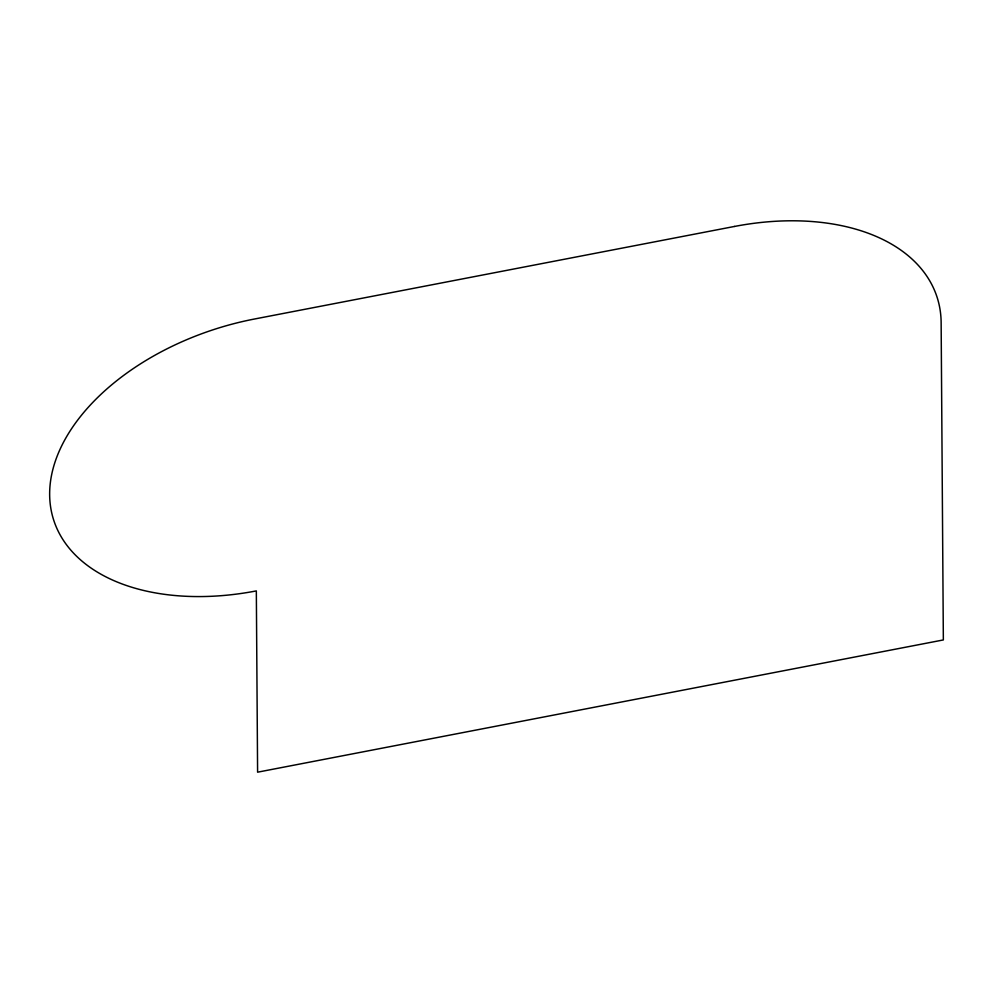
<?xml version="1.0" encoding="UTF-8"?>
<svg xmlns="http://www.w3.org/2000/svg" width="993" height="993" viewBox="0 0 993 993"><rect width="100%" height="100%" fill="white"/><g stroke="black" fill="none" stroke-linecap="round" stroke-linejoin="round"><path stroke-width="1.49" d="M734.46 226.454L254.431 319.026A211.943 132.143 -17.9 0 0 49.65 494.638A211.943 132.143 -17.9 0 0 256.331 590.909L257.597 772.182L943.35 639.939L941.141 322.737A211.943 132.143 -17.9 0 0 734.46 226.454"/></g></svg>
